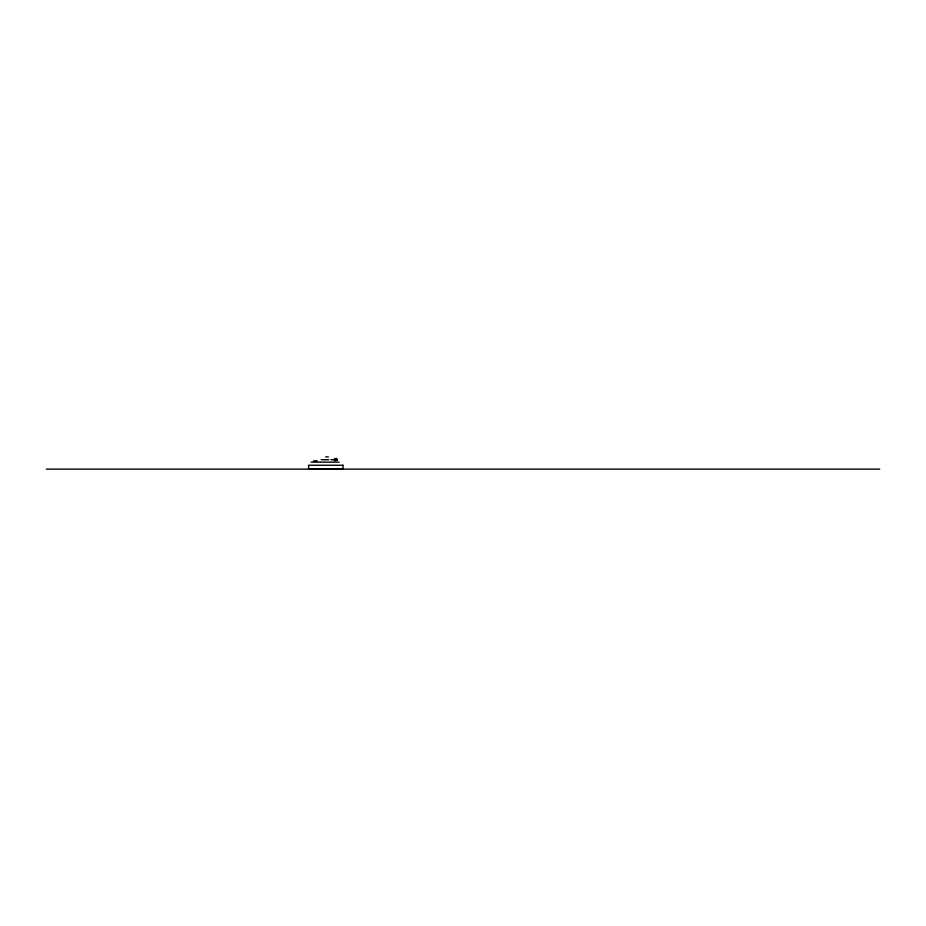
<?xml version="1.0" encoding="UTF-8"?>
<svg xmlns="http://www.w3.org/2000/svg" width="926" height="926" viewBox="0 0 926 926"><rect width="100%" height="100%" fill="white"/><g stroke="black" fill="none" stroke-linecap="round" stroke-linejoin="round"><path stroke-width="1.39" d="M325.663 456.877L328.29 456.877M334.575 458.613L336.832 458.474M335.652 459.423L337.029 459.423M321.195 459.724L324.656 459.724M325.246 459.724L328.707 459.724M330.86 459.724L334.309 459.724M335.652 460.234L337.4 460.234M334.298 460.523L336.613 460.523M313.486 460.928L315.21 460.928M315.511 460.928L317.236 460.928M311.113 462.132L319.898 462.132M320.627 462.132L329.425 462.132M330.293 462.132L339.09 462.132M46.3 469.123L879.7 469.123M342.956 465.246L308.624 465.246L308.624 468.996L342.956 468.996L342.956 465.246"/></g></svg>
